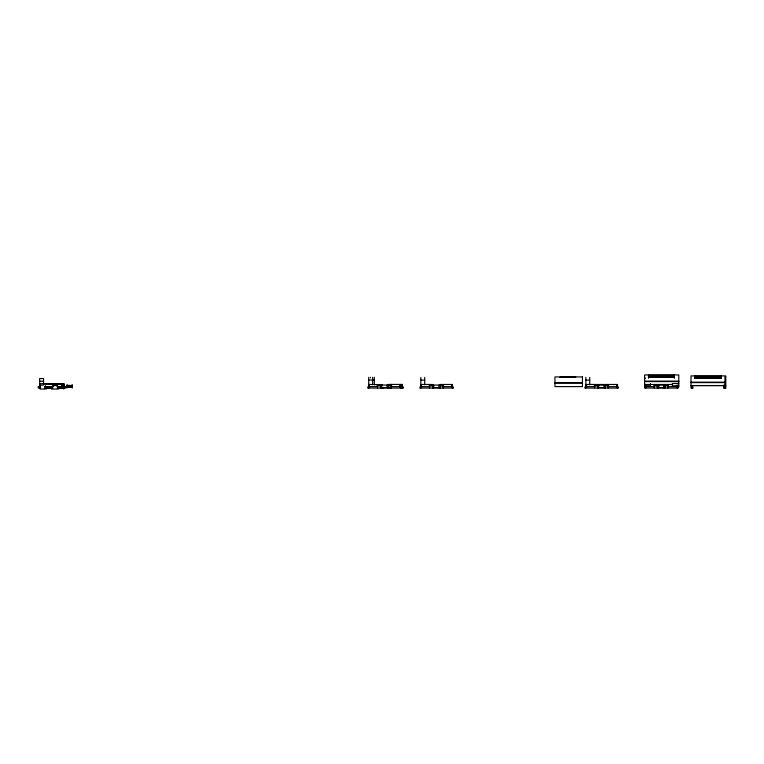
<?xml version="1.0" encoding="UTF-8"?>
<svg xmlns="http://www.w3.org/2000/svg" width="764" height="764" viewBox="0 0 764 764"><rect width="100%" height="100%" fill="white"/><g stroke="black" fill="none" stroke-linecap="round" stroke-linejoin="round"><path stroke-width="1.15" d="M724.96 388.188L724.96 375.898L691 375.898L691 388.188L692.69 388.236L692.69 387.252M645.58 387.081L646.067 386.45L645.58 386.116M64.243 388.055L57.166 388.141L65.694 388.055L65.694 386.603L56.956 386.603M648.483 375.372L674.335 375.344M694.915 376.318L721.044 376.318M694.915 376.824L721.044 376.824M694.915 377.015L721.044 377.015M648.483 377.263L674.335 377.187M694.915 377.941L721.044 377.941M644.615 378.18L645.58 378.18M694.915 378.18L721.044 378.18M368.706 380.033L374.322 380.014M420.83 380.109L424.708 380.109M585.845 380.109L589.722 380.109M39.652 381.236L43.529 381.236M644.615 381.131L678.785 381.131M644.615 381.561L678.785 381.561M691 382.162L724.96 382.162M554.951 382.554L582.445 382.554M691 382.602L724.96 382.602M554.951 383.213L582.445 383.213M678.785 383.499L672.396 383.499L672.396 385.772L678.785 385.772M39.652 383.69L64.243 383.69L64.243 386.603M368.706 384.435L382.22 384.76M420.83 384.473L432.5 384.473L432.5 386.651M585.845 384.473L597.515 384.473L597.515 386.651M644.615 384.473L672.587 384.473M377.559 385.046L380.491 385.046M381.465 385.046L391.244 385.046M429.597 385.075L432.5 385.075M433.465 385.075L439.271 385.075M440.245 385.075L443.149 385.075M597.515 385.075L594.612 385.075L594.612 386.307M598.479 385.075L604.286 385.075M605.26 385.075L608.163 385.075M654.347 385.075L657.25 385.075M658.215 385.075L664.021 385.075M664.995 385.075L667.898 385.075M39.652 385.151L43.376 385.151M64.243 385.151L61.483 385.151L61.483 386.603M67.031 385.438L72.217 385.438M691 385.543L724.96 385.543M67.031 385.581L72.217 385.581M691.706 385.581L725.8 385.581M368.706 385.753L369.489 385.753L369.489 387.071L367.732 387.071L367.732 388.055L403.44 388.055L403.44 387.071L399.897 387.071L399.897 385.753L400.68 385.753M402.456 385.744L401.673 385.744L401.663 388.055M420.83 385.772L421.604 385.772L421.604 387.081L419.866 387.081L419.866 388.055L453.453 388.055L453.453 387.081L451.715 387.081L451.715 385.772L452.489 385.772M585.845 385.772L586.628 385.772L586.628 387.081L584.88 387.081L584.88 388.055L618.468 388.055L618.468 387.081L616.729 387.081L616.729 385.772L617.503 385.772M644.615 385.772L650.422 385.772L650.422 383.499M377.044 385.896L382.086 385.896M386.756 385.896L391.76 385.896M399.706 385.896L400.68 385.896M429.082 385.925L434.038 385.925M438.698 385.925L443.655 385.925M451.524 385.925L452.489 385.925M594.172 385.925L599.052 385.925M603.713 385.925L608.641 385.925M616.538 385.925L617.503 385.925M653.908 385.925L659.456 385.925M663.448 385.925L668.376 385.925M676.751 386.116L677.238 386.116M40.511 386.603L38.2 386.603L38.2 388.055L40.511 388.055M44.513 386.603L53.566 386.603M369.489 386.641L377.512 386.641M391.292 386.641L401.673 386.632M421.604 386.651L429.549 386.651M443.196 386.651L451.715 386.651M586.628 386.651L594.564 386.651M608.211 386.651L616.729 386.651M646.354 386.651L654.299 386.651M667.946 386.651L676.465 386.651M67.031 387.033L72.217 387.033M644.615 387.081L646.354 387.081L646.354 385.772M67.031 387.176L72.217 387.176M691.983 387.205L691.983 388.188L691.983 385.543M723.986 387.205L723.986 388.188L725.8 388.236L725.8 375.898M724.816 387.252L724.816 388.236L724.816 385.581M381.465 387.539L387.338 387.539M433.465 387.539L439.271 387.539M598.479 387.539L604.286 387.539M658.215 387.539L664.021 387.539M44.331 388.055L52.859 388.055M46.279 388.198L51.465 388.198M58.58 388.198L63.756 388.198M43.166 383.738L58.389 383.91M43.376 383.69L59.602 383.91M63.078 383.92L58.436 383.69L60.461 383.881M676.847 386.45L677.238 387.081L676.847 386.116M723.986 384.951L723.986 388.188M721.044 375.983L721.044 378.323M694.915 375.983L694.915 378.323M692.69 385.581L692.69 388.236M678.203 387.081L678.203 388.055L644.615 388.055L644.615 374.933L678.785 374.933L678.785 387.081L676.465 387.081L676.465 385.772M677.238 384.951L677.238 388.055M674.335 375.019L674.335 375.85M674.335 378.285L674.335 376.041L648.483 376.041L648.483 378.285M667.946 384.473L667.898 388.055M664.995 384.473L664.995 386.651M664.995 387.463L664.995 388.055M664.021 384.473L664.021 388.055M658.215 384.473L658.215 388.055M657.25 384.473L657.25 386.651M657.25 387.463L657.25 388.055M654.299 384.473L654.347 388.055M648.483 375.019L648.483 375.85M645.58 384.473L645.58 388.055M617.503 388.055L617.503 384.473L605.26 384.473L605.26 386.651M608.211 384.473L608.163 388.055M605.26 387.463L605.26 388.055M604.286 388.055L604.286 384.473L598.479 384.473L598.479 388.055M597.515 387.463L597.515 388.055M594.612 387.816L594.564 384.473M589.722 377.406L589.722 384.76M585.845 377.406L585.845 388.055M452.489 388.055L452.489 384.473L440.245 384.473L440.245 386.651M443.196 384.473L443.149 388.055M440.245 387.463L440.245 388.055M439.271 384.569L439.271 388.055M433.465 384.569L433.465 388.055M432.5 387.463L432.5 388.055M429.549 384.473L429.597 388.055M424.708 377.406L424.708 384.76M420.83 377.406L420.83 388.055M402.456 388.055L402.456 384.426L388.313 384.435L388.313 386.641M400.68 384.435L400.68 388.055M391.292 384.435L391.244 388.055M390.06 387.453L390.06 388.055M389.077 387.453L389.077 388.055M388.313 387.453L388.313 388.055M387.338 384.531L387.338 388.055M383.194 387.453L383.194 388.055M382.22 387.453L382.22 388.055M381.465 384.531L381.465 388.055M380.491 384.435L380.491 386.641M380.491 387.453L380.491 388.055M377.512 384.435L377.559 388.055M374.322 377.273L374.322 384.722M372.622 377.301L372.622 384.731M370.406 377.273L370.406 377.865M368.706 377.301L368.706 388.055M72.217 384.569L72.217 388.055M67.031 384.569L67.031 388.055M63.756 387.692L63.756 389.067M62.495 385.151L62.495 386.603M58.58 387.692L58.58 389.067M51.465 387.692L51.465 389.067M46.279 387.692L46.279 389.067M45.315 385.591L45.315 389.057L40.139 389.057L40.139 385.591M43.529 383.375L43.529 378.524L39.652 378.524L39.652 386.603M582.445 376.919L554.951 376.919L554.951 386.603L582.445 386.603L582.445 376.919M674.335 376.958L648.483 376.958L674.335 377.005M575.664 377.015L559.792 377.406L575.664 377.015M57.606 385.6L52.449 385.6L52.449 389.057L57.606 389.048L57.606 385.6"/></g></svg>
